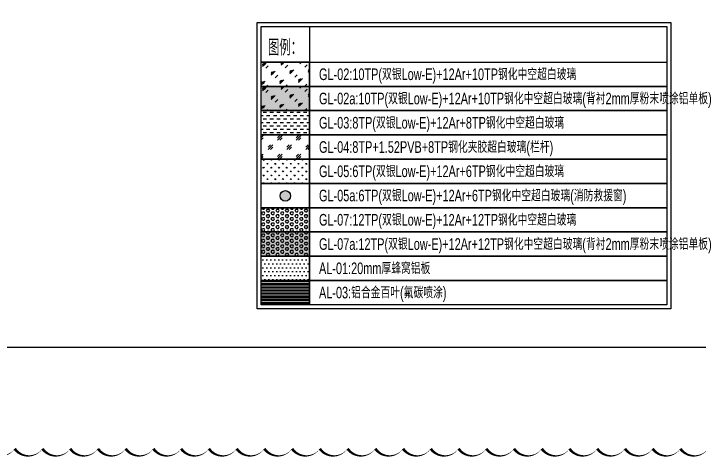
# Model space of a CAD drawing. Extents: x 1849385 to 2804940, y -773301 to -409130.
# Drawn here: x 2551865 to 2675443, y -728228 to -648217 of the extents above; entities that cross this region are included whole.
import ezdxf
from ezdxf.enums import TextEntityAlignment as Align

# ---------------------------------------------------------------- set-up
doc = ezdxf.new("R2010")
doc.units = 0
for name, color, linetype in [('#填充层', 8, 'Continuous'), ('#文字', 2, 'Continuous'), ('#标注', 1, 'Continuous'), ('C-SHET-SHBD', 4, 'Continuous'), ('dim', 7, 'Continuous'), ('消防救援', 1, 'Continuous')]:
    doc.layers.add(name, color=color, linetype=linetype)
doc.styles.add('#文字', font='jrs.shx', dxfattribs={"width": 0.7, "bigfont": 'hztxt.shx'})
doc.styles.add('XD2008', font='@1romans.shx', dxfattribs={"width": 0.7, "bigfont": '!hztxt.shx'})

# ---------------------------------------------------------------- blocks, each defined once
blk = doc.blocks.new('A3文本框')
at = {"layer": 'Defpoints', "ltscale": 500}
blk.add_lwpolyline([(10, -10), (-420, -10), (-420, 297), (10, 297)], close=True, dxfattribs=at)
at = {"layer": 'C-SHET-SHBD', "style": 'XD2008', "width": 0.7}
for tag, height, p in [('子项名称', 4.5, (-37.49, 35.41)), ('图名', 4.5, (-37.49, 24.27)), ('比例', 3, (-56.3, 8.25)), ('MQJD-01', 3, (-13.24, 2.27))]:
    blk.add_attdef(tag, text='', height=height, dxfattribs=at).set_placement(p, align=Align.CENTER)
blk = doc.blocks.new('A$C1BDD5639')
at = {"layer": '消防救援', "linetype": 'ByBlock'}
h = blk.add_hatch(color=256, dxfattribs=at)
h.dxf.hatch_style = 1
edge = h.paths.add_edge_path()
edge.add_arc((-283, 16), 191, 0, 360)
blk.add_circle((-283, 16), 191, dxfattribs=at)
blk = doc.blocks.new('TL15')
at = {"layer": '#填充层', "ltscale": 5}
h = blk.add_hatch(dxfattribs=at)
h.set_pattern_fill('玻璃1', color=256, scale=0.454545)
h.set_pattern_definition([(45, (-3142.1543, 29.1605), (-2.2267435, 2.2267435), [1.018182, -2.618182]), (45, (-3141.718, 29.3423), (-2.2267435, 2.2267435), [0.4363636, -3.2]), (45, (-3142.1543, 29.3423), (-2.2267435, 2.2267435), [0.7272727, -2.909091]), (45, (-3141.936, 29.1605), (2.4427325, -2.4427325), [0.909091, -2.7272727]), (45, (-3142.1543, 28.9786), (-2.2267435, 2.2267435), [1.4545455, -2.181818]), (45, (-3142.1543, 29.524), (-2.2267435, 2.2267435), [0.3636364, -3.2727273])])
h.paths.add_polyline_path([(-105.52, 63.54), (-93.02, 63.54), (-93.02, 57.29), (-105.52, 57.29)])
h = blk.add_hatch(dxfattribs=at)
h.set_pattern_fill('玻璃1', color=256, scale=0.454545)
h.set_pattern_definition([(45, (-3142.1543, 22.9105), (-2.2267435, 2.2267435), [1.018182, -2.618182]), (45, (-3141.718, 23.0923), (-2.2267435, 2.2267435), [0.4363636, -3.2]), (45, (-3142.1543, 23.0923), (-2.2267435, 2.2267435), [0.7272727, -2.909091]), (45, (-3141.936, 22.9105), (2.4427325, -2.4427325), [0.909091, -2.7272727]), (45, (-3142.1543, 22.7286), (-2.2267435, 2.2267435), [1.4545455, -2.181818]), (45, (-3142.1543, 23.274), (-2.2267435, 2.2267435), [0.3636364, -3.2727273])])
h.paths.add_polyline_path([(-105.52, 57.29), (-93.02, 57.29), (-93.02, 51.04), (-105.52, 51.04)])
h = blk.add_hatch(color=252, dxfattribs=at)
h.dxf.hatch_style = 1
h.paths.add_polyline_path([(-105.52, 57.29), (-93.02, 57.29), (-93.02, 51.04), (-105.52, 51.04)])
at = {"layer": '#填充层'}
h = blk.add_hatch(dxfattribs=at)
h.set_pattern_fill('DASH', color=256, scale=0.909091, style=0)
h.set_pattern_definition([(0, (-3142.1543, 22.7286), (0.8659091, 0.8659091), [0.8659091, -0.8659091])])
h.paths.add_polyline_path([(-105.52, 51.04), (-93.02, 51.04), (-93.02, 44.79), (-105.52, 44.79)])
at = {"layer": '#填充层', "ltscale": 5}
h = blk.add_hatch(dxfattribs=at)
h.set_pattern_fill('玻璃A', color=256, scale=0.428571)
h.set_pattern_definition([(45, (-2505.0662, 32.9674), (-2.424366, 2.424366), [1.7142857, -1.7142857]), (45, (-2505.0662, 33.5735), (-2.424366, 2.424366), [0.857143, -2.5714286]), (45, (-2504.46, 32.9674), (-2.424366, 2.424366), [0.857143, -2.5714286])])
h.paths.add_polyline_path([(-105.52, 44.79), (-93.02, 44.79), (-93.02, 38.54), (-105.52, 38.54)])
h = blk.add_hatch(dxfattribs=at)
h.set_pattern_fill('GRASS', color=256, scale=0.5)
h.set_pattern_definition([(90, (-356.1339, 1354.0816), (-0.9977955, 0.9977955), [0.2645807, -1.7310101]), (45, (-356.1339, 1354.0816), (-0.9977962, 0.9977962), [0.2645807, -1.1465162]), (135, (-356.1339, 1354.0816), (-0.9977962, -0.9977962), [0.2645807, -1.1465161])])
h.paths.add_polyline_path([(-105.52, 38.54), (-93.02, 38.54), (-93.02, 32.29), (-105.52, 32.29)])
h = blk.add_hatch(dxfattribs=at)
h.set_pattern_fill('HEX', color=256, scale=0.428571)
h.set_pattern_definition([(0, (-3384.7463, 1008.2981), (0, 0.70704771), [0.40821429, -0.81642857]), (120, (-3384.7463, 1008.2981), (-0.61232128, -0.35352386), [0.40821429, -0.81642857]), (60, (-3384.3381, 1008.2981), (-0.61232128, 0.35352386), [0.40821429, -0.81642857])])
h.paths.add_polyline_path([(-105.52, 26.04), (-93.02, 26.04), (-93.02, 19.79), (-105.52, 19.79)])
h = blk.add_hatch(dxfattribs=at)
h.set_pattern_fill('HEX', color=256, scale=0.428571)
h.set_pattern_definition([(0, (-3384.7463, 1008.2981), (0, 0.70704771), [0.40821429, -0.81642857]), (120, (-3384.7463, 1008.2981), (-0.61232128, -0.35352386), [0.40821429, -0.81642857]), (60, (-3384.3381, 1008.2981), (-0.61232128, 0.35352386), [0.40821429, -0.81642857])])
h.paths.add_polyline_path([(-105.52, 19.79), (-93.02, 19.79), (-93.02, 13.54), (-105.52, 13.54)])
h = blk.add_hatch(color=252, dxfattribs=at)
h.dxf.hatch_style = 1
h.paths.add_polyline_path([(-105.52, 19.79), (-93.02, 19.79), (-93.02, 13.54), (-105.52, 13.54)])
h = blk.add_hatch(dxfattribs=at)
h.set_pattern_fill('DOTS', color=256, scale=0.636364)
h.set_pattern_definition([(0, (-3142.1543, -8.5214), (0.50511364, 1.01022727), [0, -1.01022727])])
h.paths.add_polyline_path([(-105.52, 13.54), (-93.02, 13.54), (-93.02, 7.29), (-105.52, 7.29)])
h = blk.add_hatch(dxfattribs=at)
h.set_pattern_fill('STEEL', color=256, scale=0.5, angle=135)
h.set_pattern_definition([(180, (-353.8144, 917.3708), (-7e-17, -0.79375), []), (180, (-354.09505, 917.09014), (-7e-17, -0.79375), [])])
h.paths.add_polyline_path([(-105.52, 7.29), (-93.02, 7.29), (-93.02, 1.04), (-105.52, 1.04)])
at = {"layer": '#标注'}
for points in [[(-105.52, 63.54), (-93.02, 63.54), (-93.02, 57.29), (-105.52, 57.29)], [(-1.04, 57.29), (-93.02, 57.29), (-93.02, 63.54), (-1.04, 63.54)], [(-105.52, 57.29), (-93.02, 57.29), (-93.02, 51.04), (-105.52, 51.04)], [(-1.04, 51.04), (-93.02, 51.04), (-93.02, 57.29), (-1.04, 57.29)], [(-105.52, 51.04), (-93.02, 51.04), (-93.02, 44.79), (-105.52, 44.79)], [(-1.04, 44.79), (-93.02, 44.79), (-93.02, 51.04), (-1.04, 51.04)], [(-105.52, 44.79), (-93.02, 44.79), (-93.02, 38.54), (-105.52, 38.54)], [(-1.04, 38.54), (-93.02, 38.54), (-93.02, 44.79), (-1.04, 44.79)], [(-105.52, 38.54), (-93.02, 38.54), (-93.02, 32.29), (-105.52, 32.29)], [(-93.02, 38.54), (-1.04, 38.54), (-1.04, 32.29), (-93.02, 32.29)], [(-105.52, 32.29), (-93.02, 32.29), (-93.02, 26.04), (-105.52, 26.04)], [(-1.04, 26.04), (-93.02, 26.04), (-93.02, 32.29), (-1.04, 32.29)], [(-105.52, 26.04), (-93.02, 26.04), (-93.02, 19.79), (-105.52, 19.79)], [(-1.04, 19.79), (-93.02, 19.79), (-93.02, 26.04), (-1.04, 26.04)], [(-105.52, 19.79), (-93.02, 19.79), (-93.02, 13.54), (-105.52, 13.54)], [(-1.04, 13.54), (-93.02, 13.54), (-93.02, 19.79), (-1.04, 19.79)], [(-105.52, 13.54), (-93.02, 13.54), (-93.02, 7.29), (-105.52, 7.29)], [(-1.04, 7.29), (-93.02, 7.29), (-93.02, 13.54), (-1.04, 13.54)], [(-105.52, 7.29), (-93.02, 7.29), (-93.02, 1.04), (-105.52, 1.04)], [(-93.02, 7.29), (-1.04, 7.29), (-1.04, 1.04), (-93.02, 1.04)]]:
    blk.add_lwpolyline(points, close=True, dxfattribs=at)
at = {"color": 5}
for points in [[(0, 73.76), (0, 0), (-106.56, 0), (-106.56, 73.76)], [(-105.52, 72.72), (-93.02, 72.72), (-93.02, 63.54), (-105.52, 63.54)]]:
    blk.add_lwpolyline(points, close=True, dxfattribs=at)
at = {"color": 8}
blk.add_lwpolyline([(-1.04, 72.72), (-1.04, 1.04), (-105.52, 1.04), (-105.52, 72.72)], close=True, dxfattribs=at)
at = {"layer": '消防救援', "linetype": 'ByBlock', "xscale": 0.007142857142857143, "yscale": 0.007142857142857143, "zscale": 0.007142857142857143, "rotation": 270}
blk.add_blockref('A$C1BDD5639', (-99.39, 27.06), dxfattribs=at)
at = {"layer": '#文字', "style": '#文字', "width": 0.7}
blk.add_text('图例：', height=4.167, dxfattribs=at).set_placement((-99.36, 67.51), align=Align.MIDDLE)
for s, p in [('GL-02:10TP(双银Low-E)+12Ar+10TP钢化中空超白玻璃 ', (-90.61, 60.42)), ('GL-02a:10TP(双银Low-E)+12Ar+10TP钢化中空超白玻璃(背衬2mm厚粉末喷涂铝单板) ', (-90.61, 54.17)), ('GL-03:8TP(双银Low-E)+12Ar+8TP钢化中空超白玻璃 ', (-90.61, 47.92)), ('GL-04:8TP+1.52PVB+8TP钢化夹胶超白玻璃(栏杆)', (-90.61, 41.67)), ('GL-05:6TP(双银Low-E)+12Ar+6TP钢化中空超白玻璃', (-90.61, 35.42)), ('GL-05a:6TP(双银Low-E)+12Ar+6TP钢化中空超白玻璃(消防救援窗) ', (-90.61, 29.17)), ('GL-07:12TP(双银Low-E)+12Ar+12TP钢化中空超白玻璃 ', (-90.61, 22.92)), ('GL-07a:12TP(双银Low-E)+12Ar+12TP钢化中空超白玻璃(背衬2mm厚粉末喷涂铝单板) ', (-90.61, 16.67)), ('AL-01:20mm厚蜂窝铝板', (-90.61, 10.42)), ('AL-03:铝合金百叶(氟碳喷涂)', (-90.61, 4.17))]:
    blk.add_text(s, height=3, dxfattribs=at).set_placement(p, align=Align.MIDDLE_LEFT)

msp = doc.modelspace()

# ---------------------------------------------------------------- linework, layer by layer
at = {"layer": '#标注', "color": 6}
msp.add_lwpolyline([(2677044.6, -726675.4, 0, 500, -0.52056705), (2672044.6, -726675.4, 0, 500, -0.52056705), (2667044.6, -726675.4, 0, 500, -0.52056705), (2662044.6, -726675.4, 0, 500, -0.52056705), (2657044.6, -726675.4, 0, 500, -0.52056705), (2652044.6, -726675.4, 0, 500, -0.52056705), (2647044.6, -726675.4, 0, 500, -0.52056705), (2642044.6, -726675.4, 0, 500, -0.52056705), (2637044.6, -726675.4, 0, 500, -0.52056705), (2632044.6, -726675.4, 0, 500, -0.52056705), (2627044.6, -726675.4, 0, 500, -0.52056705), (2622044.6, -726675.4, 0, 500, -0.52056705), (2617044.6, -726675.4, 0, 500, -0.52056705), (2612044.6, -726675.4, 0, 500, -0.52056705), (2607044.6, -726675.4, 0, 500, -0.52056705), (2602044.6, -726675.4, 0, 500, -0.52056705), (2597044.6, -726675.4, 0, 500, -0.52056705), (2592044.6, -726675.4, 0, 500, -0.52056705), (2587044.6, -726675.4, 0, 500, -0.52056705), (2582044.6, -726675.4, 0, 500, -0.52056705), (2577044.6, -726675.4, 0, 500, -0.52056705), (2572044.6, -726675.4, 0, 500, -0.52056705), (2567044.6, -726675.4, 0, 500, -0.52056705), (2562044.6, -726675.4, 0, 500, -0.52056705), (2557044.6, -726675.4, 0, 500, -0.52056705), (2552044.6, -726675.4, 0, 500, -0.52056705), (2547044.6, -726675.4, 0, 500, -0.52056705)], format="xyseb", dxfattribs=at)

# ---------------------------------------------------------------- block references
at = {"layer": '#标注', "xscale": 700, "yscale": 700, "zscale": 700}
msp.add_blockref('TL15', (2670322.4, -701433.7), dxfattribs=at)
at = {"layer": 'dim', "color": 0, "xscale": 700, "yscale": 700, "zscale": 700}
msp.add_blockref('A3文本框', (2722822.4, -701441.4), dxfattribs=at)

doc.saveas('drawing.dxf')
